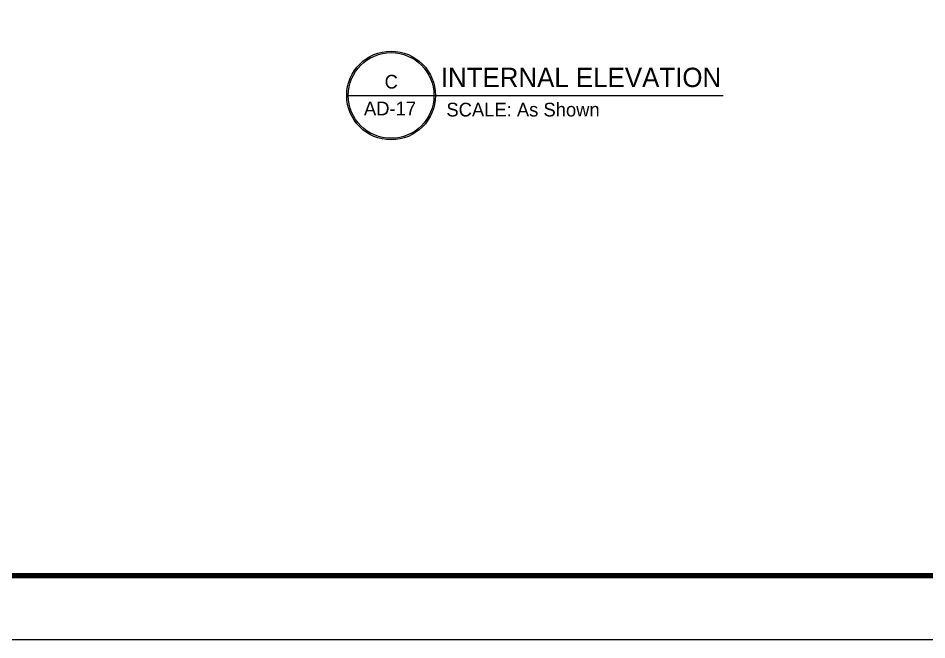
# Model space of a CAD drawing. Extents: x 10753 to 18704, y -5361 to 1140.
# Drawn here: x 13029.7 to 13230.5, y -3962.1 to -3824.6 of the extents above; entities that cross this region are included whole.
import ezdxf

# ---------------------------------------------------------------- set-up
doc = ezdxf.new("R2010")
doc.units = 0
doc.header["$LTSCALE"] = 30
doc.header["$MEASUREMENT"] = 0
for name, color, linetype in [('SEAL', 1, 'CONTINUOUS'), ('SLINE', 3, 'CONTINUOUS'), ('WL', 9, 'CONTINUOUS')]:
    doc.layers.add(name, color=color, linetype=linetype)
doc.styles.add('SMALL-DIM', font='stylu.ttf', dxfattribs={"height": 2})

msp = doc.modelspace()

# ---------------------------------------------------------------- linework, layer by layer
at = {"layer": 'SEAL', "color": 1}
msp.add_lwpolyline([(13726.44299, -3337.18553), (13726.44299, -3962.06841), (12795.69991, -3962.06841), (12795.69991, -3337.18553)], close=True, dxfattribs=at)
at = {"layer": 'SLINE'}
msp.add_line((13102.28266, -3841.70397), (13185.49113, -3841.70397), dxfattribs=at)
for radius in [9.81095, 9.47309]:
    msp.add_circle((13112.0936, -3841.70397), radius, dxfattribs=at)
at = {"layer": 'WL', "const_width": 1.18349}
msp.add_lwpolyline([(13712.24111, -3351.38742), (13712.24111, -3947.86652), (12809.9018, -3947.86652), (12809.9018, -3351.38742)], close=True, dxfattribs=at)

# ---------------------------------------------------------------- texts
at = {"layer": 'SLINE', "style": 'SMALL-DIM'}
for s, height, p in [('INTERNAL ELEVATION', 4.2757912, (13123.07671, -3839.84088, 0.04541)), ('C', 3.0375, (13110.66374, -3840.17321)), ('AD-17', 3.0375, (13106.10088, -3846.09935)), ('SCALE: As Shown', 3.0375, (13124.31782, -3846.34986, 0.06863))]:
    msp.add_text(s, height=height, dxfattribs=at).set_placement(p)

doc.saveas('drawing.dxf')
